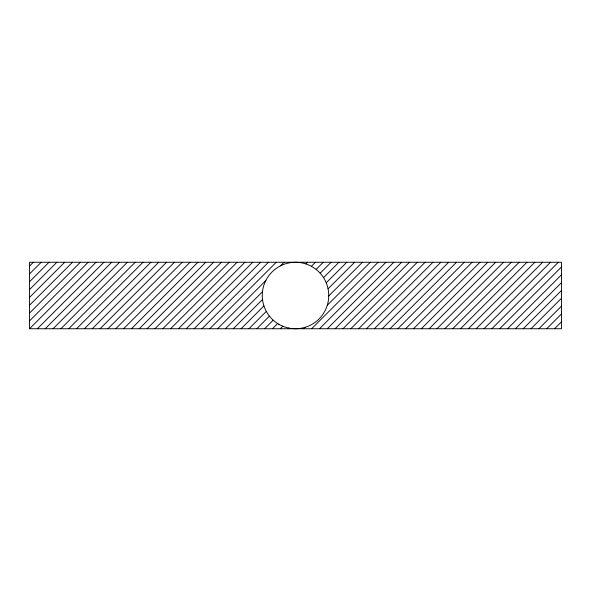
<?xml version="1.0" encoding="UTF-8"?>
<svg xmlns="http://www.w3.org/2000/svg" width="591" height="591" viewBox="0 0 591 591"><rect width="100%" height="100%" fill="white"/><g stroke="black" fill="none" stroke-linecap="round" stroke-linejoin="round"><path stroke-width="0.89" d="M29.55 266.061L33.355 262.256M29.55 273.892L41.185 262.256M29.55 281.73L49.023 262.256M29.55 289.568L56.862 262.256M29.55 297.399L64.692 262.256M29.55 305.237L72.53 262.256M29.55 313.075L80.369 262.256M29.55 320.906L88.199 262.256M29.55 328.744L561.45 328.744L561.45 262.256L29.55 262.256L29.55 328.744L96.038 262.256M37.388 328.744L103.876 262.256M45.219 328.744L111.706 262.256M53.057 328.744L119.545 262.256M60.895 328.744L127.383 262.256M68.726 328.744L135.213 262.256M76.564 328.744L143.052 262.256M84.402 328.744L150.89 262.256M92.233 328.744L158.72 262.256M100.071 328.744L166.559 262.256M107.909 328.744L174.397 262.256M115.74 328.744L182.227 262.256M123.578 328.744L190.066 262.256M131.416 328.744L197.904 262.256M139.247 328.744L205.734 262.256M147.085 328.744L213.573 262.256M154.923 328.744L221.411 262.256M162.754 328.744L229.242 262.256M170.592 328.744L237.08 262.256M178.43 328.744L244.918 262.256M186.261 328.744L252.749 262.256M194.099 328.744L260.587 262.256M201.937 328.744L268.425 262.256M209.768 328.744L276.256 262.256M217.606 328.744L265.817 280.533M280.533 265.817L284.094 262.256M225.444 328.744L262.47 291.71M233.275 328.744L262.5 299.519M241.113 328.744L263.933 305.924M305.924 263.933L307.601 262.256M248.944 328.744L266.297 311.391M311.391 266.297L315.431 262.256M256.782 328.744L269.415 316.111M316.111 269.415L323.27 262.256M264.62 328.744L273.205 320.159M320.159 273.205L331.108 262.256M272.451 328.744L277.652 323.543M323.543 277.652L338.939 262.256M280.289 328.744L282.808 326.225M326.225 282.808L346.777 262.256M288.127 328.744L288.807 328.064M328.064 288.807L354.615 262.256M328.744 295.965L362.446 262.256M303.796 328.744L305.266 327.281M327.281 305.266L370.284 262.256M311.634 328.744L378.122 262.256M319.465 328.744L385.953 262.256M327.303 328.744L393.791 262.256M335.141 328.744L401.629 262.256M342.972 328.744L409.46 262.256M350.81 328.744L417.298 262.256M358.648 328.744L425.136 262.256M366.479 328.744L432.967 262.256M374.317 328.744L440.805 262.256M382.155 328.744L448.643 262.256M389.986 328.744L456.474 262.256M397.824 328.744L464.312 262.256M405.662 328.744L472.15 262.256M413.493 328.744L479.981 262.256M421.331 328.744L487.819 262.256M429.169 328.744L495.657 262.256M437 328.744L503.488 262.256M444.838 328.744L511.326 262.256M452.676 328.744L519.164 262.256M460.507 328.744L526.995 262.256M468.345 328.744L534.833 262.256M476.183 328.744L542.671 262.256M484.014 328.744L550.502 262.256M491.852 328.744L558.34 262.256M499.69 328.744L561.45 266.984M507.521 328.744L561.45 274.815M515.359 328.744L561.45 282.653M523.198 328.744L561.45 290.491M531.028 328.744L561.45 298.322M538.866 328.744L561.45 306.16M546.705 328.744L561.45 313.998M554.535 328.744L561.45 321.829M278.878 324.289A33.244 33.244 0 0 0 328.744 295.5A33.244 33.244 0 0 0 278.878 266.711A33.244 33.244 0 0 0 278.878 324.289"/></g></svg>
